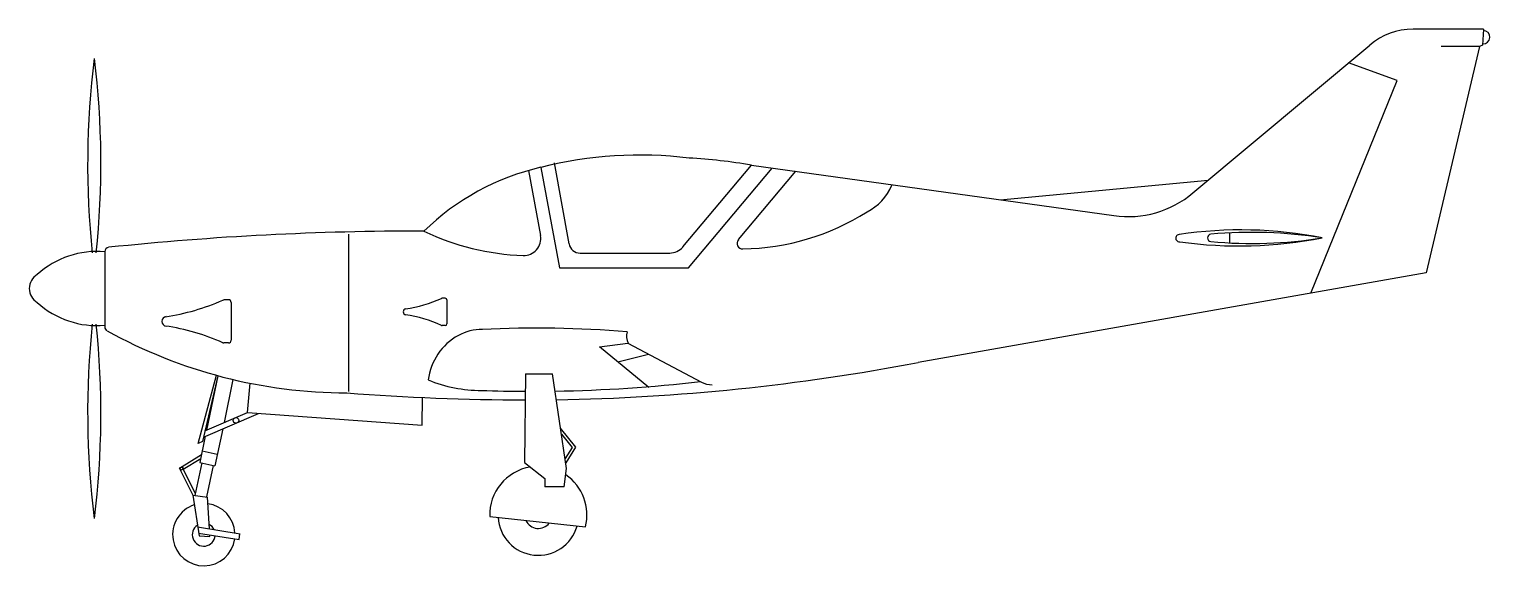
# Model space of a CAD drawing. Header units: inches. Extents: x 0 to 259, y 0 to 95.
import ezdxf

# ---------------------------------------------------------------- set-up
doc = ezdxf.new("R2010")
doc.units = ezdxf.units.IN
doc.header["$MEASUREMENT"] = 0
doc.layers.add('NEWSTUFF', color=7, linetype='Continuous')

msp = doc.modelspace()

# ---------------------------------------------------------------- linework, layer by layer
at = {"layer": 'NEWSTUFF', "linetype": 'Continuous'}
for p, q in [((258.31, 95.4), (245.81, 95.39)), ((258.31, 95.4), (258.17, 92.57)), ((206.7, 66.28), (238.12, 92.59)), ((257.58, 92.31), (248.16, 52.09)), ((257.58, 92.31), (250.82, 92.3)), ((258.17, 92.57), (257.58, 92.31)), ((243, 86.29), (234.32, 89.4)), ((227.62, 48.47), (243, 86.29)), ((88.69, 70.28), (90.82, 58.7)), ((90.88, 70.84), (94.17, 52.97)), ((93.24, 71.63), (95.88, 57.24)), ((116.08, 56.68), (128.28, 71.24)), ((117.13, 52.97), (131.99, 70.7)), ((125.98, 57.99), (136.19, 70.17)), ((128.28, 71.24), (192.66, 62.25)), ((172.48, 65.07), (209.41, 68.54)), ((56.71, 58.94), (56.71, 30.99)), ((213.22, 59.19), (213.22, 57.41)), ((13.43, 55.87), (13.43, 42.45)), ((97.85, 55.6), (113.78, 55.6)), ((94.17, 52.97), (117.13, 52.97)), ((248.16, 52.09), (157.91, 36.17)), ((34.38, 47.25), (34.58, 47.29)), ((35.4, 47.29), (34.58, 47.29)), ((35.87, 46.82), (35.87, 40.09)), ((73.9, 47.57), (73.38, 47.57)), ((74.2, 47.27), (74.2, 43.02)), ((73.9, 42.72), (73.38, 42.72)), ((34.38, 39.66), (34.58, 39.62)), ((35.4, 39.62), (34.58, 39.62)), ((101.32, 38.92), (106.36, 39.56)), ((110.06, 31.69), (101.32, 38.92)), ((106.36, 39.56), (119.41, 32.66)), ((104.53, 36.27), (109.98, 37.65)), ((30.04, 21.75), (33.24, 33.87)), ((33.52, 33.8), (30.76, 22.08)), ((33.52, 33.8), (31.51, 24.14)), ((88.17, 34.15), (87.97, 18.37)), ((88.17, 34.15), (92.97, 34.15)), ((95.46, 17.3), (92.97, 34.15)), ((36.19, 33.12), (34.6, 25.47)), ((38.77, 27.23), (39.23, 32.45)), ((69.78, 25.02), (69.83, 29.93)), ((30.95, 22.87), (40.74, 27.09)), ((31.22, 24.02), (38.77, 27.27)), ((38.77, 27.23), (69.78, 25.02)), ((34.37, 24.35), (33, 17.76)), ((94.32, 24.5), (97.04, 21.08)), ((94.56, 23.4), (96.42, 21.04)), ((30.76, 22.08), (30.04, 21.75)), ((31.28, 23.02), (30.31, 18.35)), ((96.42, 21.04), (95.2, 19.09)), ((97.04, 21.08), (95.31, 18.33)), ((26.69, 17.37), (30.6, 19.78)), ((27.34, 17.19), (30.46, 19.1)), ((30.64, 18.28), (29.43, 12.49)), ((30.31, 18.35), (33, 17.76)), ((30.74, 20.42), (33.38, 19.86)), ((87.97, 18.37), (91.61, 15.51)), ((29.11, 12.53), (26.69, 17.37)), ((29.51, 12.85), (27.34, 17.19)), ((32.65, 17.84), (31.48, 12.25)), ((95.04, 14.07), (95.46, 17.3)), ((91.61, 15.51), (91.61, 14.07)), ((95.04, 14.07), (91.61, 14.07)), ((29.05, 12.54), (31.68, 12.23)), ((29.05, 12.54), (30.16, 5.34)), ((32, 6.58), (31.68, 12.23)), ((81.79, 8.77), (98.81, 6.91)), ((29.92, 6.92), (37.48, 5.68)), ((30.09, 5.83), (37.29, 4.65)), ((30.16, 5.34), (32.08, 5.2)), ((32.08, 5.2), (32.06, 5.51)), ((37.29, 4.65), (37.43, 5.68))]:
    msp.add_line(p, q, dxfattribs=at)
for centre, radius in [((36.72, 25.85), 0.493), ((27.06, 17.3), 0.279)]:
    msp.add_circle(centre, radius, dxfattribs=at)
for centre, radius, start, end in [((245.82, 83.39), 12, 90.0599, 129.947), ((258.24, 93.99), 1.2, 267.2884, 87.2884), ((161.5, 71.46), 151.12, 172.8877, 186.0147), ((-138.38, 71.46), 151.12, 353.9853, 7.1123), ((108.55, -0.02), 73.03, 83.1971, 104.0011), ((100.65, 28.29), 43.66, 102.9272, 134.3851), ((111.3, -28.29), 100.96, 80.3219, 86.6512), ((144.73, 71.18), 9.2, 296.3519, 337.4704), ((195.15, 80.08), 18, 262.0542, 309.947), ((126.17, 98.53), 42.19, 270.7948, 302.4647), ((215.21, -14.76), 74.48, 78.805, 98.4577), ((69.17, -468.54), 528.04, 89.8977, 95.9859), ((89.55, 100.58), 45.46, 244.6749, 267.722), ((87.87, 58.16), 3, 267.722, 10.4159), ((97.85, 57.6), 2, 190.4159, 270), ((126.74, 57.34), 1, 140.041, 270.7948), ((204.31, 58.25), 0.656, 94.7433, 275.1396), ((214.91, 134.06), 77.19, 262.1499, 281.0218), ((209.94, 58.3), 0.656, 92.8895, 267.1105), ((217.17, -20.39), 79.67, 80.971, 95.2309), ((217.17, 136.98), 79.67, 264.7691, 279.029), ((12.04, 40.15), 15.75, 84.9212, 132.3517), ((14.18, 55.87), 0.75, 95.9859, 180), ((113.78, 58.6), 3, 270, 320.041), ((2.95, 49.26), 2.95, 121.0894, 179.2097), ((2.95, 49.34), 2.95, 180.7903, 238.9106), ((12.04, 58.45), 15.75, 227.6483, 275.0788), ((18.59, 82.5), 38.63, 278.3787, 294.1263), ((35.4, 46.82), 0.475, 0, 90), ((63.28, 69.83), 24.41, 278.3787, 294.1263), ((73.38, 47.27), 0.3, 90, 114.1263), ((73.9, 47.27), 0.3, 0, 90), ((24.41, 43.46), 0.856, 94.1481, 265.8519), ((66.96, 45.15), 0.541, 94.1481, 265.8519), ((63.28, 20.47), 24.41, 65.8737, 81.6213), ((161.5, 27.14), 151.12, 173.9853, 187.1123), ((-138.38, 27.14), 151.12, 352.8877, 6.0147), ((14.18, 42.45), 0.75, 180, 240.9583), ((56.47, 118.61), 87.86, 240.9583, 269.9575), ((18.59, 4.41), 38.63, 65.8737, 81.6213), ((73.38, 43.02), 0.3, 245.8737, 270), ((73.9, 43.02), 0.3, 270, 0), ((80.39, 33.45), 8.57, 89.226, 119.0764), ((89.99, -151.73), 193.99, 85.2029, 92.8191), ((108.71, 40.77), 2.62, 162.072, 206.9107), ((35.4, 40.09), 0.475, 270, 0), ((81.25, 31.78), 10.45, 118.7382, 173.0648), ((87.54, 402.38), 372.91, 270.9389, 280.8771), ((80.22, 55.58), 24.4, 247.4833, 270.2757), ((89.21, 293.5), 262.47, 268.0627, 269.7642), ((89.21, 293.5), 262.47, 270.9201, 276.5696), ((121.29, 36.13), 3.94, 241.4636, 270.3182), ((89.26, 460.25), 430.76, 265.6252, 269.8468), ((90.43, 9.04), 8.64, 99.573, 181.8135), ((90.43, 9.04), 8.64, 345.7542, 55.5813), ((31.01, 5.54), 5.54, 107.818, 352.1657), ((31.01, 5.54), 5.54, 3.0544, 82.3791), ((90.43, 9.04), 7.17, 183.4751, 344.0926), ((90.43, 9.04), 2.4, 204.0573, 323.5104), ((31.01, 5.54), 2.04, 124.0176, 354.6418), ((31.01, 5.54), 2.04, 26.1851, 62.3109)]:
    msp.add_arc(centre, radius, start, end, dxfattribs=at)

doc.saveas('drawing.dxf')
